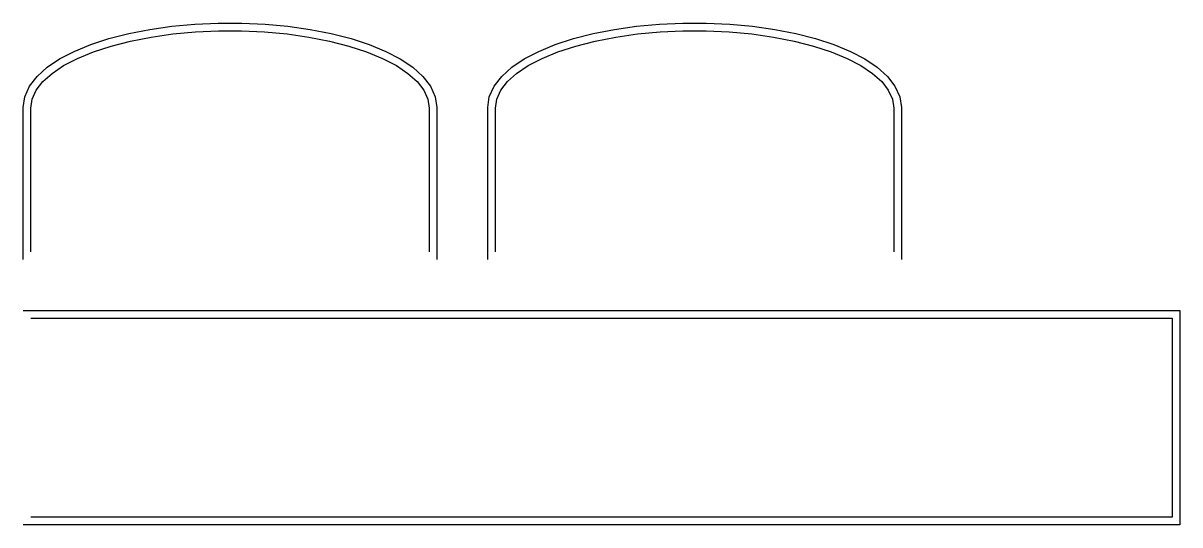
# Model space of a CAD drawing. Header units: millimetres. Extents: x -7 to 1039, y -447 to 7.
import ezdxf

# ---------------------------------------------------------------- set-up
doc = ezdxf.new("R2010")
doc.units = ezdxf.units.MM

msp = doc.modelspace()

# ---------------------------------------------------------------- linework, layer by layer
for points in [[(-7, -207), (-7, -69.4787), (-5.5612, -59.8716), (-1.1889, -50.2286), (5.6962, -41.285), (14.8258, -33.0542), (26.0253, -25.5106), (39.1516, -18.6538), (54.0535, -12.5113), (70.5563, -7.1261), (88.4605, -2.5466), (107.5434, 1.1804), (127.5632, 4.0141), (148.2629, 5.9219), (169.3749, 6.8816), (190.6251, 6.8816), (211.7371, 5.9219), (232.4368, 4.0141), (252.4566, 1.1804), (271.5395, -2.5466), (289.4437, -7.1261), (305.9465, -12.5113), (320.8484, -18.6538), (333.9747, -25.5106), (345.1742, -33.0542), (354.3038, -41.285), (361.1889, -50.2286), (365.5612, -59.8716), (367, -69.4787), (367, -207)], [(413, -207), (413, -69.4787), (414.4388, -59.8716), (418.8111, -50.2286), (425.6962, -41.285), (434.8258, -33.0542), (446.0253, -25.5106), (459.1516, -18.6538), (474.0535, -12.5113), (490.5563, -7.1261), (508.4605, -2.5466), (527.5434, 1.1804), (547.5632, 4.0141), (568.2629, 5.9219), (589.3749, 6.8816), (610.6251, 6.8816), (631.7371, 5.9219), (652.4368, 4.0141), (672.4566, 1.1804), (691.5395, -2.5466), (709.4437, -7.1261), (725.9465, -12.5113), (740.8484, -18.6538), (753.9747, -25.5106), (765.1742, -33.0542), (774.3038, -41.285), (781.1889, -50.2286), (785.5612, -59.8716), (787, -69.4787), (787, -207)], [(0, -200), (0, -70), (1.2171, -61.8735), (4.8519, -53.8569), (10.8553, -46.0586), (19.1461, -38.5841), (29.6122, -31.5344), (42.112, -25.0049), (56.4765, -19.0838), (72.5115, -13.8514), (90, -9.3782), (108.7056, -5.7249), (128.3754, -2.9407), (148.7433, -1.0635), (169.5339, -0.1184), (190.4661, -0.1184), (211.2567, -1.0635), (231.6246, -2.9407), (251.2944, -5.7249), (270, -9.3782), (287.4885, -13.8514), (303.5235, -19.0838), (317.888, -25.0049), (330.3878, -31.5344), (340.8539, -38.5841), (349.1447, -46.0586), (355.1481, -53.8569), (358.7829, -61.8735), (360, -70), (360, -200)], [(420, -200), (420, -70), (421.2171, -61.8735), (424.8519, -53.8569), (430.8553, -46.0586), (439.1461, -38.5841), (449.6122, -31.5344), (462.112, -25.0049), (476.4765, -19.0838), (492.5115, -13.8514), (510, -9.3782), (528.7056, -5.7249), (548.3754, -2.9407), (568.7433, -1.0635), (589.5339, -0.1184), (610.4661, -0.1184), (631.2567, -1.0635), (651.6246, -2.9407), (671.2944, -5.7249), (690, -9.3782), (707.4885, -13.8514), (723.5235, -19.0838), (737.888, -25.0049), (750.3878, -31.5344), (760.8539, -38.5841), (769.1447, -46.0586), (775.1481, -53.8569), (778.7829, -61.8735), (780, -70), (780, -200)], [(-7, -253), (1038.7154, -253), (1038.7154, -447), (-7, -447)], [(0, -260), (1031.7154, -260), (1031.7154, -440), (0, -440)]]:
    msp.add_lwpolyline(points)

doc.saveas('drawing.dxf')
